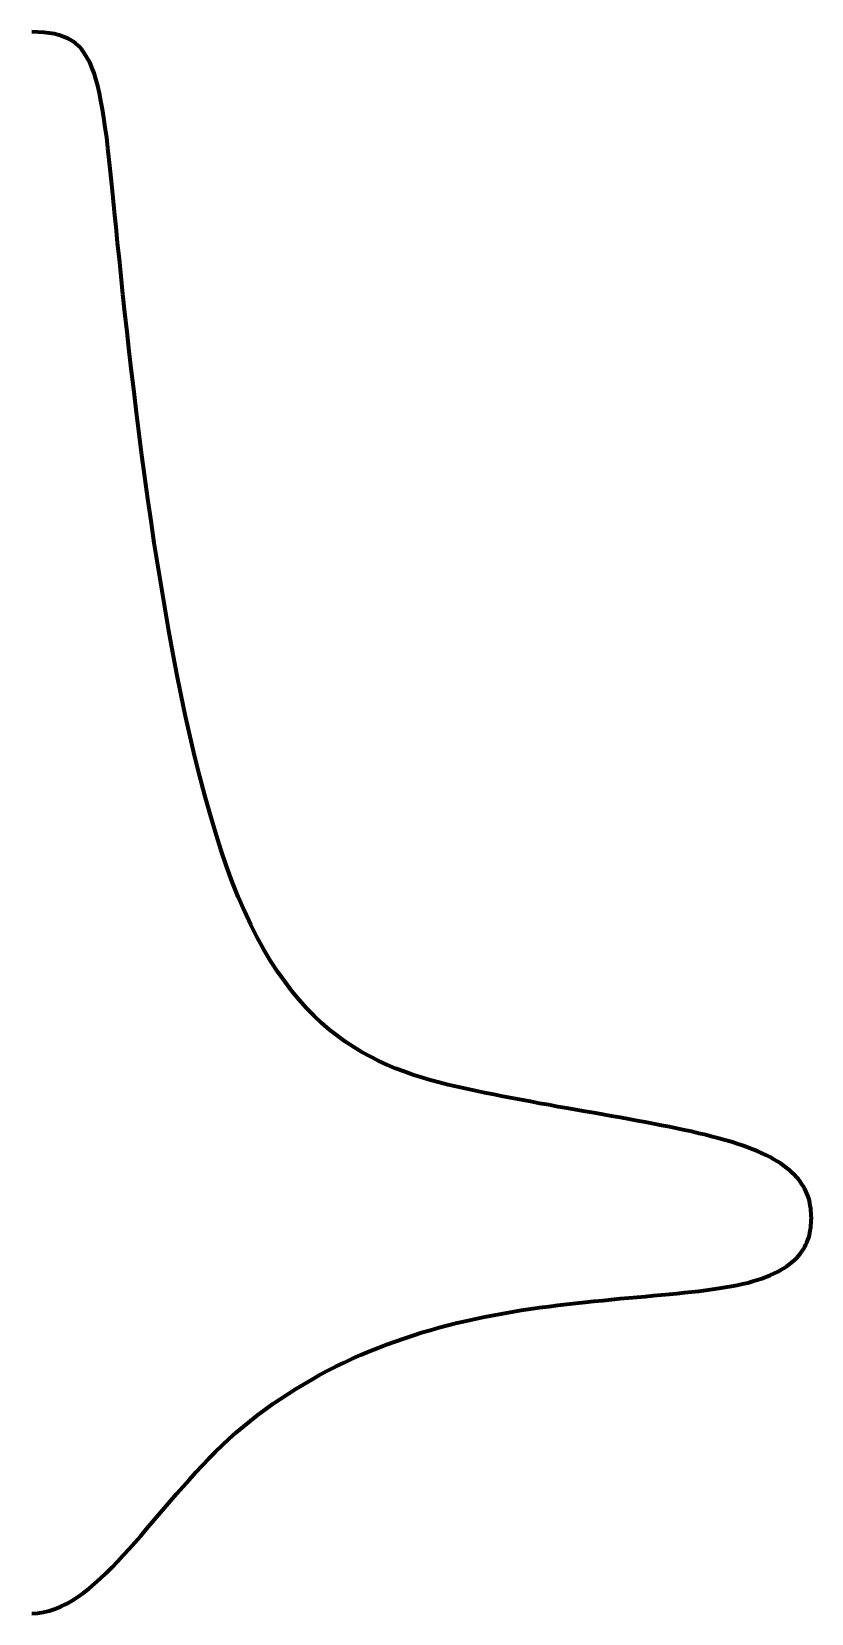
# Model space of a CAD drawing. Header units: millimetres. Extents: x 0 to 49, y -25 to 75.
import ezdxf

# ---------------------------------------------------------------- set-up
doc = ezdxf.new("R2010")
doc.units = ezdxf.units.MM
doc.layers.get('0').update_dxf_attribs({"lineweight": 100, "true_color": 0xffffff})
doc.layers.add('helper', color=6, linetype='Continuous', lineweight=25, true_color=0xff00ff)

msp = doc.modelspace()

# ---------------------------------------------------------------- linework, layer by layer
at = {"flags": 128}
msp.add_lwpolyline([(0, -25), (0.37, -24.98), (0.74, -24.93), (1.11, -24.84), (1.48, -24.72), (1.84, -24.57), (2.2, -24.39), (2.56, -24.19), (2.92, -23.95), (3.28, -23.7), (3.64, -23.42), (4, -23.11), (4.35, -22.79), (4.71, -22.45), (5.07, -22.09), (5.43, -21.71), (5.79, -21.33), (6.16, -20.92), (6.52, -20.51), (6.89, -20.09), (7.26, -19.66), (7.64, -19.22), (8.01, -18.77), (8.4, -18.33), (8.78, -17.88), (9.17, -17.43), (9.57, -16.98), (9.97, -16.53), (10.37, -16.08), (10.78, -15.64), (11.2, -15.21), (11.62, -14.79), (12.05, -14.37), (12.49, -13.97), (12.93, -13.57), (13.38, -13.19), (13.83, -12.82), (14.3, -12.45), (14.76, -12.1), (15.24, -11.76), (15.72, -11.43), (16.21, -11.11), (16.7, -10.8), (17.19, -10.5), (17.7, -10.21), (18.2, -9.92), (18.72, -9.65), (19.23, -9.39), (19.76, -9.14), (20.28, -8.89), (20.81, -8.66), (21.35, -8.43), (21.89, -8.21), (22.43, -8), (22.98, -7.8), (23.53, -7.61), (24.08, -7.43), (24.64, -7.25), (25.2, -7.09), (25.76, -6.93), (26.33, -6.78), (26.9, -6.63), (27.47, -6.5), (28.05, -6.37), (28.62, -6.25), (29.2, -6.14), (29.78, -6.03), (30.36, -5.93), (30.94, -5.83), (31.52, -5.75), (32.1, -5.66), (32.68, -5.59), (33.26, -5.51), (33.83, -5.45), (34.4, -5.38), (34.97, -5.32), (35.53, -5.26), (36.09, -5.21), (36.64, -5.15), (37.19, -5.1), (37.73, -5.05), (38.26, -5), (38.78, -4.96), (39.3, -4.91), (39.8, -4.86), (40.3, -4.82), (40.78, -4.77), (41.26, -4.72), (41.72, -4.67), (42.17, -4.62), (42.61, -4.56), (43.03, -4.5), (43.44, -4.44), (43.83, -4.38), (44.22, -4.31), (44.58, -4.24), (44.93, -4.17), (45.26, -4.09), (45.57, -4), (45.87, -3.91), (46.15, -3.82), (46.42, -3.72), (46.67, -3.62), (46.91, -3.51), (47.14, -3.4), (47.35, -3.28), (47.54, -3.17), (47.72, -3.05), (47.9, -2.92), (48.05, -2.79), (48.2, -2.66), (48.34, -2.53), (48.46, -2.4), (48.57, -2.26), (48.68, -2.12), (48.77, -1.98), (48.86, -1.83), (48.93, -1.68), (49, -1.54), (49.06, -1.39), (49.11, -1.24), (49.15, -1.09), (49.18, -0.93), (49.21, -0.78), (49.24, -0.62), (49.25, -0.47), (49.27, -0.31), (49.27, -0.16), (49.28, 0), (49.27, 0.16), (49.27, 0.31), (49.25, 0.47), (49.24, 0.62), (49.21, 0.78), (49.18, 0.93), (49.15, 1.09), (49.11, 1.24), (49.06, 1.4), (49, 1.55), (48.93, 1.7), (48.86, 1.85), (48.77, 2), (48.68, 2.15), (48.57, 2.3), (48.46, 2.45), (48.34, 2.59), (48.2, 2.74), (48.05, 2.88), (47.9, 3.02), (47.72, 3.16), (47.54, 3.3), (47.35, 3.44), (47.14, 3.57), (46.91, 3.71), (46.67, 3.84), (46.42, 3.97), (46.15, 4.1), (45.87, 4.22), (45.57, 4.34), (45.26, 4.46), (44.93, 4.58), (44.58, 4.7), (44.22, 4.81), (43.83, 4.92), (43.44, 5.03), (43.03, 5.14), (42.61, 5.25), (42.17, 5.35), (41.72, 5.46), (41.26, 5.56), (40.78, 5.66), (40.3, 5.76), (39.8, 5.86), (39.3, 5.96), (38.78, 6.05), (38.26, 6.15), (37.73, 6.25), (37.19, 6.35), (36.64, 6.45), (36.09, 6.54), (35.53, 6.64), (34.97, 6.74), (34.4, 6.84), (33.83, 6.94), (33.26, 7.04), (32.68, 7.15), (32.1, 7.25), (31.52, 7.36), (30.94, 7.47), (30.36, 7.58), (29.78, 7.69), (29.2, 7.8), (28.62, 7.92), (28.05, 8.04), (27.47, 8.16), (26.9, 8.29), (26.33, 8.42), (25.77, 8.56), (25.21, 8.72), (24.65, 8.88), (24.09, 9.06), (23.54, 9.26), (23, 9.46), (22.46, 9.69), (21.92, 9.94), (21.39, 10.21), (20.87, 10.49), (20.35, 10.81), (19.84, 11.15), (19.33, 11.51), (18.83, 11.9), (18.34, 12.33), (17.85, 12.78), (17.37, 13.27), (16.9, 13.79), (16.44, 14.35), (15.99, 14.95), (15.54, 15.58), (15.1, 16.26), (14.68, 16.98), (14.26, 17.74), (13.85, 18.54), (13.45, 19.4), (13.06, 20.3), (12.68, 21.25), (12.31, 22.25), (11.95, 23.3), (11.61, 24.4), (11.27, 25.53), (10.94, 26.71), (10.63, 27.92), (10.32, 29.16), (10.02, 30.44), (9.73, 31.74), (9.45, 33.06), (9.18, 34.4), (8.92, 35.76), (8.67, 37.13), (8.43, 38.52), (8.2, 39.91), (7.97, 41.3), (7.75, 42.7), (7.55, 44.09), (7.35, 45.48), (7.15, 46.86), (6.97, 48.23), (6.79, 49.59), (6.63, 50.93), (6.47, 52.25), (6.31, 53.54), (6.17, 54.81), (6.03, 56.04), (5.89, 57.25), (5.77, 58.41), (5.65, 59.54), (5.54, 60.63), (5.43, 61.67), (5.34, 62.66), (5.24, 63.6), (5.15, 64.5), (5.07, 65.35), (4.98, 66.16), (4.9, 66.92), (4.82, 67.64), (4.74, 68.32), (4.65, 68.96), (4.57, 69.56), (4.48, 70.12), (4.38, 70.65), (4.28, 71.13), (4.18, 71.59), (4.06, 72.01), (3.94, 72.4), (3.81, 72.75), (3.67, 73.08), (3.51, 73.37), (3.34, 73.64), (3.16, 73.88), (2.97, 74.09), (2.76, 74.28), (2.53, 74.44), (2.29, 74.58), (2.02, 74.7), (1.74, 74.79), (1.44, 74.87), (1.11, 74.93), (0.77, 74.97), (0.4, 74.99), (0, 75)], dxfattribs=at)
at = {"layer": 'helper'}
msp.add_open_spline([(0, -24.98), (4, -24.98), (10.86, -12.47), (28.26, -4.98), (47.82, -4.98), (50, 0.02), (47.82, 5.02), (28.26, 7.52), (10.87, 12.52), (4.35, 70.02), (4.35, 75.02), (0, 75.02)], degree=3, dxfattribs=at)

doc.saveas('drawing.dxf')
